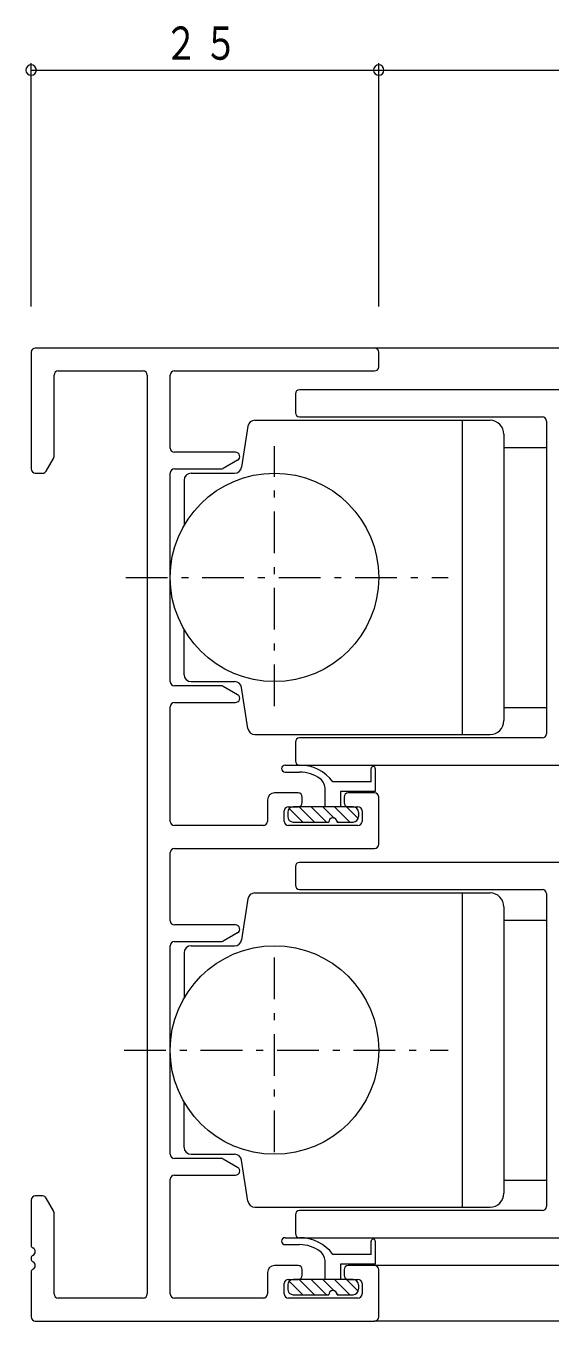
# Model space of a CAD drawing. Units: millimetres on the paper. Extents: x -397 to 397, y -282 to 282.
# Drawn here: x -113.3 to -75.6, y -180.4 to -87.2 of the extents above; entities that cross this region are included whole.
import ezdxf

# ---------------------------------------------------------------- set-up
doc = ezdxf.new("R2010")
doc.units = ezdxf.units.MM
doc.linetypes.add('USER3', pattern=[5.5, 3, -1, 0.5, -1])
for name, color, linetype, lineweight in [('0-3_YKK_11', 7, 'Continuous', 18), ('0-4_YKK_12', 2, 'Continuous', 18), ('0-6_YKK_13', 4, 'Continuous', 18), ('0-7_YKK_D', 6, 'Continuous', 18)]:
    doc.layers.add(name, color=color, linetype=linetype, lineweight=lineweight)
doc.styles.add('ＭＳ ゴシック', font='')
doc.styles.get('ＭＳ ゴシック').set_extended_font_data('MS Gothic')

msp = doc.modelspace()

# ---------------------------------------------------------------- linework, layer by layer
at = {"layer": '0-3_YKK_11'}
for p, q in [((-112.908, -110.7), (-112.908, -119.1)), ((-88.208, -110.4), (-112.608, -110.4)), ((-87.908, -111.75), (-87.908, -110.7)), ((-111.258, -118.194), (-111.258, -112.35)), ((-110.958, -112.05), (-104.858, -112.05)), ((-104.558, -112.35), (-104.558, -178.45)), ((-102.908, -117.6), (-102.908, -112.35)), ((-102.608, -112.05), (-88.208, -112.05)), ((-58.208, -113.4), (-93.608, -113.4)), ((-93.908, -113.7), (-93.908, -115.05)), ((-93.608, -115.35), (-76.158, -115.35)), ((-75.858, -115.65), (-75.858, -138.15)), ((-98.208, -117.9), (-102.608, -117.9)), ((-78.908, -117.55), (-75.858, -117.55)), ((-111.822, -119.25), (-111.298, -118.344)), ((-102.608, -119.1), (-99.247, -119.1)), ((-98.058, -118.46), (-99.097, -119.06)), ((-112.608, -119.4), (-112.081, -119.4)), ((-102.908, -134.4), (-102.908, -119.4)), ((-99.247, -134.7), (-102.608, -134.7)), ((-98.058, -135.34), (-99.097, -134.74)), ((-102.608, -135.9), (-98.208, -135.9)), ((-102.908, -144.45), (-102.908, -136.2)), ((-78.908, -136.25), (-75.858, -136.25)), ((-93.908, -138.75), (-93.908, -140.1)), ((-76.158, -138.45), (-93.608, -138.45)), ((-93.608, -140.4), (-69.208, -140.4)), ((-93.708, -142.4), (-95.408, -142.4)), ((-88.208, -142.4), (-90.108, -142.4)), ((-95.908, -142.9), (-95.908, -144.45)), ((-94.408, -143.4), (-93.708, -143.4)), ((-93.408, -143.1), (-93.408, -142.7)), ((-90.408, -142.7), (-90.408, -143.1)), ((-90.108, -143.4), (-89.408, -143.4)), ((-87.908, -146.1), (-87.908, -142.7)), ((-94.708, -144.45), (-94.708, -143.7)), ((-89.108, -143.7), (-89.108, -144.45)), ((-96.208, -144.75), (-102.608, -144.75)), ((-89.408, -144.75), (-94.408, -144.75)), ((-102.908, -151.6), (-102.908, -146.7)), ((-102.608, -146.4), (-88.208, -146.4)), ((-93.908, -147.7), (-93.908, -149.05)), ((-58.208, -147.4), (-93.608, -147.4)), ((-93.608, -149.35), (-76.158, -149.35)), ((-75.858, -149.65), (-75.858, -172.15)), ((-78.908, -151.55), (-75.858, -151.55)), ((-98.208, -151.9), (-102.608, -151.9)), ((-98.058, -152.46), (-99.097, -153.06)), ((-102.908, -168.4), (-102.908, -153.4)), ((-102.608, -153.1), (-99.247, -153.1)), ((-99.247, -168.7), (-102.608, -168.7)), ((-98.058, -169.34), (-99.097, -168.74)), ((-102.908, -178.45), (-102.908, -170.2)), ((-102.608, -169.9), (-98.208, -169.9)), ((-78.908, -170.25), (-75.858, -170.25)), ((-112.081, -171.4), (-112.608, -171.4)), ((-112.908, -171.7), (-112.908, -174.942)), ((-111.298, -172.456), (-111.822, -171.55)), ((-111.258, -178.45), (-111.258, -172.606)), ((-93.908, -172.75), (-93.908, -174.1)), ((-76.158, -172.45), (-93.608, -172.45)), ((-93.608, -174.4), (-69.208, -174.4)), ((-112.908, -175.858), (-112.908, -175.942)), ((-112.908, -176.858), (-112.908, -180.1)), ((-95.908, -176.9), (-95.908, -178.45)), ((-93.708, -176.4), (-95.408, -176.4)), ((-93.408, -177.1), (-93.408, -176.7)), ((-90.408, -176.7), (-90.408, -177.1)), ((-88.208, -176.4), (-90.108, -176.4)), ((-87.908, -180.1), (-87.908, -176.7)), ((-94.708, -178.45), (-94.708, -177.7)), ((-94.408, -177.4), (-93.708, -177.4)), ((-90.108, -177.4), (-89.408, -177.4)), ((-89.108, -177.7), (-89.108, -178.45)), ((-104.858, -178.75), (-110.958, -178.75)), ((-96.208, -178.75), (-102.608, -178.75)), ((-89.408, -178.75), (-94.408, -178.75)), ((-112.608, -180.4), (-88.208, -180.4))]:
    msp.add_line(p, q, dxfattribs=at)
for centre, radius, start, end in [((-112.608, -110.7), 0.3, 90, 180), ((-88.208, -110.7), 0.3, 0, 90), ((-88.208, -111.75), 0.3, 270, 0), ((-110.958, -112.35), 0.3, 90, 180), ((-104.858, -112.35), 0.3, 0, 90), ((-102.608, -112.35), 0.3, 90, 180), ((-93.608, -113.7), 0.3, 90, 180), ((-93.608, -115.05), 0.3, 180, 270), ((-76.158, -115.65), 0.3, 0, 90), ((-111.558, -118.194), 0.3, 330, 360), ((-102.608, -117.6), 0.3, 180, 270), ((-98.208, -118.2), 0.3, 300, 90), ((-112.608, -119.1), 0.3, 180, 270), ((-112.081, -119.1), 0.3, 270, 330), ((-102.608, -119.4), 0.3, 90, 180), ((-99.247, -118.8), 0.3, 270, 300), ((-102.608, -134.4), 0.3, 180, 270), ((-99.247, -135), 0.3, 60, 90), ((-102.608, -136.2), 0.3, 90, 180), ((-98.208, -135.6), 0.3, 270, 60), ((-93.608, -138.75), 0.3, 90, 180), ((-76.158, -138.15), 0.3, 270, 0), ((-93.608, -140.1), 0.3, 180, 270), ((-95.408, -142.9), 0.5, 90, 180), ((-93.708, -142.7), 0.3, 0, 90), ((-90.108, -142.7), 0.3, 90, 180), ((-88.208, -142.7), 0.3, 0, 90), ((-94.408, -143.7), 0.3, 90, 180), ((-93.708, -143.1), 0.3, 270, 0), ((-90.108, -143.1), 0.3, 180, 270), ((-89.408, -143.7), 0.3, 0, 90), ((-102.608, -144.45), 0.3, 180, 270), ((-96.208, -144.45), 0.3, 270, 0), ((-94.408, -144.45), 0.3, 180, 270), ((-89.408, -144.45), 0.3, 270, 0), ((-88.208, -146.1), 0.3, 270, 0), ((-102.608, -146.7), 0.3, 90, 180), ((-93.608, -147.7), 0.3, 90, 180), ((-93.608, -149.05), 0.3, 180, 270), ((-76.158, -149.65), 0.3, 0, 90), ((-102.608, -151.6), 0.3, 180, 270), ((-98.208, -152.2), 0.3, 300, 90), ((-102.608, -153.4), 0.3, 90, 180), ((-99.247, -152.8), 0.3, 270, 300), ((-102.608, -168.4), 0.3, 180, 270), ((-99.247, -169), 0.3, 60, 90), ((-98.208, -169.6), 0.3, 270, 60), ((-102.608, -170.2), 0.3, 90, 180), ((-112.608, -171.7), 0.3, 90, 180), ((-112.081, -171.7), 0.3, 30, 90), ((-76.158, -172.15), 0.3, 270, 0), ((-111.558, -172.606), 0.3, 0, 30), ((-93.608, -172.75), 0.3, 90, 180), ((-93.608, -174.1), 0.3, 180, 270), ((-112.708, -174.942), 0.2, 180, 246.42182), ((-112.908, -175.4), 0.3, 293.57818, 66.42182), ((-112.708, -175.858), 0.2, 113.57818, 180), ((-112.708, -175.942), 0.2, 180, 246.42182), ((-112.708, -176.858), 0.2, 113.57818, 180), ((-112.908, -176.4), 0.3, 293.57818, 66.42182), ((-95.408, -176.9), 0.5, 90, 180), ((-93.708, -176.7), 0.3, 0, 90), ((-90.108, -176.7), 0.3, 90, 180), ((-88.208, -176.7), 0.3, 0, 90), ((-94.408, -177.7), 0.3, 90, 180), ((-93.708, -177.1), 0.3, 270, 0), ((-90.108, -177.1), 0.3, 180, 270), ((-89.408, -177.7), 0.3, 0, 90), ((-110.958, -178.45), 0.3, 180, 270), ((-104.858, -178.45), 0.3, 270, 0), ((-102.608, -178.45), 0.3, 180, 270), ((-96.208, -178.45), 0.3, 270, 0), ((-94.408, -178.45), 0.3, 180, 270), ((-89.408, -178.45), 0.3, 270, 0), ((-112.608, -180.1), 0.3, 180, 270), ((-88.208, -180.1), 0.3, 270, 0)]:
    msp.add_arc(centre, radius, start, end, dxfattribs=at)
at = {"layer": '0-4_YKK_12'}
for p, q in [((105.092, -110.4), (-88.208, -110.4)), ((-68.908, -176.4), (-90.108, -176.4)), ((-68.908, -180.4), (-88.242, -180.4))]:
    msp.add_line(p, q, dxfattribs=at)
at = {"layer": '0-6_YKK_13'}
for p, q in [((-97.318, -116.023), (-97.78, -118.977)), ((-96.824, -115.6), (-79.908, -115.6)), ((-81.908, -115.6), (-81.908, -138.2)), ((-78.908, -116.6), (-78.908, -137.2)), ((-101.908, -119.9), (-101.908, -123.158)), ((-101.408, -119.4), (-98.274, -119.4)), ((-101.908, -133.9), (-101.908, -130.642)), ((-101.408, -134.4), (-98.274, -134.4)), ((-97.318, -137.777), (-97.78, -134.823)), ((-96.824, -138.2), (-79.908, -138.2)), ((-94.644, -140.4), (-93.605, -140.4)), ((-88.458, -141.6), (-88.458, -140.65)), ((-88.158, -140.65), (-88.158, -142.3)), ((-94.644, -140.9), (-93.605, -140.9)), ((-88.458, -141.6), (-91.205, -141.6)), ((-91.758, -143.4), (-91.758, -142.158)), ((-90.658, -142.3), (-90.658, -143.4)), ((-88.158, -142.3), (-90.658, -142.3)), ((-90.658, -143.4), (-94.058, -143.4)), ((-93.627, -143.4), (-92.527, -144.5)), ((-92.778, -143.4), (-91.678, -144.5)), ((-91.93, -143.4), (-91.115, -144.215)), ((-91.081, -143.4), (-89.981, -144.5)), ((-89.758, -143.4), (-90.658, -143.4)), ((-90.233, -143.4), (-89.386, -144.247)), ((-94.458, -143.8), (-94.458, -144.1)), ((-94.35, -143.526), (-93.375, -144.5)), ((-90.923, -144.407), (-90.83, -144.5)), ((-89.358, -143.8), (-89.358, -144.1)), ((-94.058, -144.5), (-91.508, -144.5)), ((-90.908, -144.5), (-89.758, -144.5)), ((-96.824, -149.6), (-79.908, -149.6)), ((-81.908, -149.6), (-81.908, -172.2)), ((-97.318, -150.023), (-97.78, -152.977)), ((-78.908, -150.6), (-78.908, -171.2)), ((-101.408, -153.4), (-98.274, -153.4)), ((-101.908, -153.9), (-101.908, -157.158)), ((-101.908, -167.9), (-101.908, -164.642)), ((-101.408, -168.4), (-98.274, -168.4)), ((-97.318, -171.777), (-97.78, -168.823)), ((-96.824, -172.2), (-79.908, -172.2)), ((-94.644, -174.4), (-93.605, -174.4)), ((-94.644, -174.9), (-93.605, -174.9)), ((-88.458, -175.6), (-88.458, -174.65)), ((-88.158, -174.65), (-88.158, -176.3)), ((-88.458, -175.6), (-91.205, -175.6)), ((-91.758, -177.4), (-91.758, -176.158)), ((-90.658, -176.3), (-90.658, -177.4)), ((-88.158, -176.3), (-90.658, -176.3)), ((-94.458, -177.8), (-94.458, -178.1)), ((-94.35, -177.526), (-93.375, -178.5)), ((-90.658, -177.4), (-94.058, -177.4)), ((-93.627, -177.4), (-92.527, -178.5)), ((-92.778, -177.4), (-91.678, -178.5)), ((-91.93, -177.4), (-91.115, -178.215)), ((-91.081, -177.4), (-89.981, -178.5)), ((-89.758, -177.4), (-90.658, -177.4)), ((-90.233, -177.4), (-89.386, -178.247)), ((-89.358, -177.8), (-89.358, -178.1)), ((-94.058, -178.5), (-91.508, -178.5)), ((-90.923, -178.407), (-90.83, -178.5)), ((-90.908, -178.5), (-89.758, -178.5))]:
    msp.add_line(p, q, dxfattribs=at)
at = {"layer": '0-6_YKK_13', "linetype": 'USER3'}
for p, q in [((-95.408, -136.157), (-95.408, -117.464)), ((-106.102, -126.9), (-82.908, -126.9)), ((-95.408, -168.25), (-95.408, -153.55)), ((-106.218, -160.9), (-82.908, -160.9))]:
    msp.add_line(p, q, dxfattribs=at)
at = {"layer": '0-6_YKK_13'}
for centre in [(-95.408, -126.9), (-95.408, -160.9)]:
    msp.add_circle(centre, 7.5, dxfattribs=at)
for centre, radius, start, end in [((-96.824, -116.1), 0.5, 90, 171.11934), ((-79.908, -116.6), 1, 0, 90), ((-98.274, -118.9), 0.5, 270, 351.11934), ((-101.408, -119.9), 0.5, 90, 180), ((-101.408, -133.9), 0.5, 180, 270), ((-98.274, -134.9), 0.5, 8.88066, 90), ((-96.824, -137.7), 0.5, 188.88066, 270), ((-79.908, -137.2), 1, 270, 0), ((-94.644, -140.65), 0.25, 90, 270), ((-93.605, -143.4), 3, 36.8699, 90), ((-88.308, -140.65), 0.15, 0, 180), ((-93.605, -143.4), 2.5, 53.36666, 90), ((-92.758, -142.158), 1, 0, 49.81334), ((-94.058, -143.8), 0.4, 90, 180), ((-89.758, -143.8), 0.4, 0, 90), ((-94.058, -144.1), 0.4, 180, 270), ((-91.208, -144.5), 0.3, 0, 180), ((-89.758, -144.1), 0.4, 270, 0), ((-96.824, -150.1), 0.5, 90, 171.11934), ((-79.908, -150.6), 1, 0, 90), ((-101.408, -153.9), 0.5, 90, 180), ((-98.274, -152.9), 0.5, 270, 351.11934), ((-101.408, -167.9), 0.5, 180, 270), ((-98.274, -168.9), 0.5, 8.88066, 90), ((-79.908, -171.2), 1, 270, 0), ((-96.824, -171.7), 0.5, 188.88066, 270), ((-94.644, -174.65), 0.25, 90, 270), ((-93.605, -177.4), 3, 36.8699, 90), ((-93.605, -177.4), 2.5, 53.36666, 90), ((-88.308, -174.65), 0.15, 0, 180), ((-92.758, -176.158), 1, 0, 49.81334), ((-94.058, -177.8), 0.4, 90, 180), ((-89.758, -177.8), 0.4, 0, 90), ((-94.058, -178.1), 0.4, 180, 270), ((-91.208, -178.5), 0.3, 0, 180), ((-89.758, -178.1), 0.4, 270, 0)]:
    msp.add_arc(centre, radius, start, end, dxfattribs=at)
at = {"layer": '0-7_YKK_D'}
for p, q in [((-112.908, -107.4), (-112.908, -89.9)), ((-87.908, -107.4), (-87.908, -89.9)), ((-112.908, -90.4), (-87.908, -90.4)), ((-87.908, -90.4), (-57.908, -90.4))]:
    msp.add_line(p, q, dxfattribs=at)
for centre, start, end in [((-112.908, -90.4), 0, 180), ((-87.908, -90.4), 0, 180), ((-87.908, -90.4), 0, 180), ((-112.908, -90.4), 180, 0), ((-87.908, -90.4), 180, 0), ((-87.908, -90.4), 180, 0)]:
    msp.add_arc(centre, 0.375, start, end, dxfattribs=at)

# ---------------------------------------------------------------- texts
at = {"layer": '0-7_YKK_D', "color": 7, "insert": (-103.353, -89.7), "char_height": 2.39, "attachment_point": 7, "style": 'ＭＳ ゴシック'}
msp.add_mtext('\\T1.17;\\W0.75;２５', dxfattribs=at)

doc.saveas('drawing.dxf')
